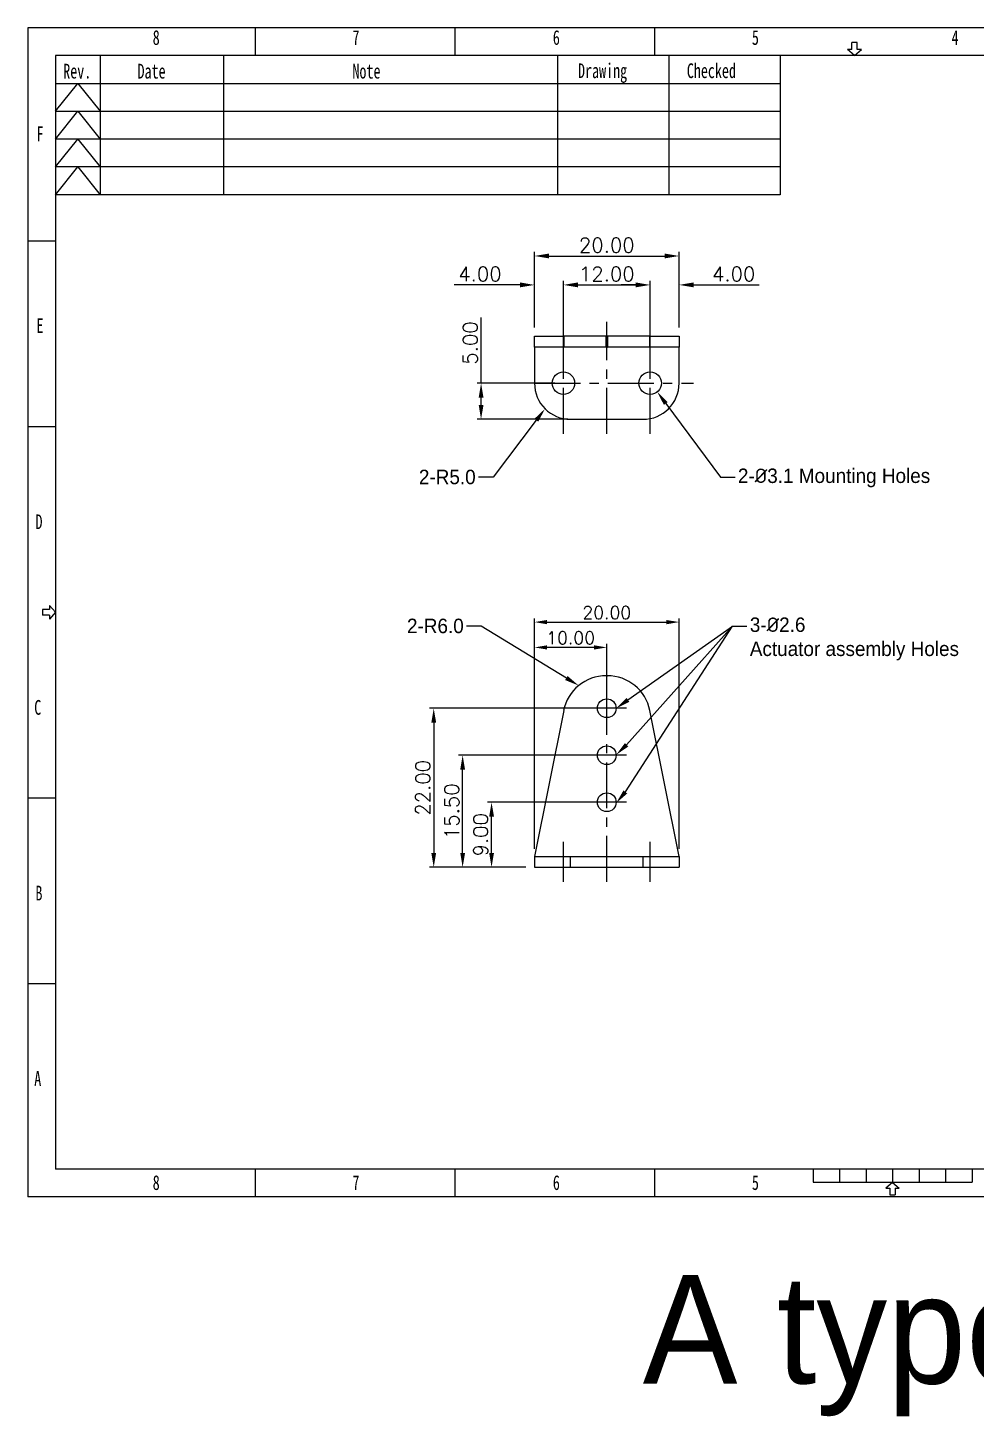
# Model space of a CAD drawing. Header units: millimetres. Extents: x 0 to 686, y -30 to 162.
# Drawn here: x 0 to 131.2, y -30.3 to 161.7 of the extents above; entities that cross this region are included whole.
import ezdxf
from ezdxf import colors
from ezdxf.entities.mleader import LeaderData, LeaderLine
from ezdxf.math import Vec2, Vec3

# ---------------------------------------------------------------- set-up
doc = ezdxf.new("R2010")
doc.units = ezdxf.units.MM
doc.linetypes.add('CENTERX2', pattern=[20.32, 12.7, -2.54, 2.54, -2.54])
doc.layers.add('CENTER', color=1, linetype='CENTERX2')
doc.layers.add('Construction', color=6, linetype='Continuous')
doc.styles.add('SLDTEXTSTYLE0', font='TXT', dxfattribs={"width": 0.7})
doc.styles.get("Standard").update_dxf_attribs({"font": 'arial.ttf'})
doc.styles.add('STYLE2', font='')
doc.styles.add('USER2', font='SIMPLEX.SHX')
doc.styles.get('STYLE2').set_extended_font_data('Gulim')
doc.dimstyles.new('BASE70', dxfattribs={"dimscale": 0.7, "dimtxt": 2.5, "dimasz": 2.5, "dimexe": 0.7, "dimexo": 1.5, "dimtad": 1, "dimzin": 1, "dimdsep": 46, "dimtxsty": 'USER2', "dimcen": 0, "dimclrd": 6, "dimclre": 6, "dimclrt": 3, "dimadec": 0, "dimazin": 0, "dimtfac": 1, "dimtofl": 0, "dimtmove": 0, "dimatfit": 3, "dimfxl": 1, "dimtolj": 1, "dimtzin": 0, "dimlwe": -1, "dimarcsym": 0})
doc.dimstyles.new('BASE80', dxfattribs={"dimscale": 0.8, "dimtxt": 2.5, "dimasz": 2.5, "dimexe": 0.7, "dimexo": 1.5, "dimtad": 1, "dimzin": 1, "dimdsep": 46, "dimtxsty": 'USER2', "dimcen": 0, "dimclrd": 6, "dimclre": 6, "dimclrt": 3, "dimadec": 0, "dimazin": 0, "dimtfac": 1, "dimtofl": 0, "dimtmove": 0, "dimatfit": 3, "dimfxl": 1, "dimtolj": 1, "dimtzin": 0, "dimlwe": -1, "dimarcsym": 0})

# ---------------------------------------------------------------- blocks, each defined once
blk = doc.blocks.new('*D38')
at = {"layer": 'Construction', "color": 6}
for p, q in [((70.09, 48.14), (70.09, 80)), ((90.09, 48.14), (90.09, 80))]:
    blk.add_line(p, q, dxfattribs=at)
at = {"layer": 'Construction', "color": 6, "lineweight": -2}
blk.add_line((71.84, 79.51), (88.34, 79.51), dxfattribs=at)
at = {"layer": 'Construction', "color": 6}
for points in [[(71.84, 79.8), (71.84, 79.21), (70.09, 79.51)], [(88.34, 79.8), (88.34, 79.21), (90.09, 79.51)]]:
    blk.add_solid(points, dxfattribs=at)
at = {"layer": 'Defpoints', "color": 0}
for p in [(90.09, 79.51), (70.09, 47.09), (90.09, 47.09)]:
    blk.add_point(p, dxfattribs=at)
at = {"layer": 'Construction', "color": 3, "lineweight": 9, "insert": (80.09, 80.82), "char_height": 1.75, "attachment_point": 5, "style": 'USER2'}
blk.add_mtext('\\A1;20.00', dxfattribs=at)
blk = doc.blocks.new('*D39')
at = {"color": 6}
for p, q in [((70.09, 48.14), (70.09, 76.5)), ((80.09, 68.64), (80.09, 76.5))]:
    blk.add_line(p, q, dxfattribs=at)
at = {"color": 6, "lineweight": -2}
blk.add_line((78.34, 76.01), (71.84, 76.01), dxfattribs=at)
at = {"color": 6}
for points in [[(71.84, 76.3), (71.84, 75.71), (70.09, 76.01)], [(78.34, 76.3), (78.34, 75.71), (80.09, 76.01)]]:
    blk.add_solid(points, dxfattribs=at)
at = {"layer": 'Defpoints', "color": 0}
for p in [(70.09, 76.01), (80.09, 67.59), (70.09, 47.09)]:
    blk.add_point(p, dxfattribs=at)
at = {"color": 3, "insert": (75.09, 77.32), "char_height": 1.75, "attachment_point": 5, "style": 'USER2'}
blk.add_mtext('\\A1;10.00', dxfattribs=at)
blk = doc.blocks.new('*D41')
at = {"color": 6}
for p, q in [((78.89, 54.59), (63.59, 54.59)), ((68.89, 45.59), (63.59, 45.59))]:
    blk.add_line(p, q, dxfattribs=at)
at = {"color": 6, "lineweight": -2}
blk.add_line((64.15, 47.59), (64.15, 52.59), dxfattribs=at)
at = {"color": 6}
for points in [[(63.82, 52.59), (64.49, 52.59), (64.15, 54.59)], [(63.82, 47.59), (64.49, 47.59), (64.15, 45.59)]]:
    blk.add_solid(points, dxfattribs=at)
at = {"layer": 'Defpoints', "color": 0}
for p in [(64.15, 54.59), (80.09, 54.59), (70.09, 45.59)]:
    blk.add_point(p, dxfattribs=at)
at = {"color": 3, "insert": (62.65, 50.09), "char_height": 2, "attachment_point": 5, "rotation": 90, "style": 'USER2'}
blk.add_mtext('\\A1;9.00', dxfattribs=at)
blk = doc.blocks.new('*D42')
at = {"color": 6}
for p, q in [((78.89, 67.59), (55.59, 67.59)), ((68.89, 45.59), (55.59, 45.59))]:
    blk.add_line(p, q, dxfattribs=at)
at = {"color": 6, "lineweight": -2}
blk.add_line((56.15, 65.59), (56.15, 47.59), dxfattribs=at)
at = {"color": 6}
for points in [[(55.82, 65.59), (56.49, 65.59), (56.15, 67.59)], [(55.82, 47.59), (56.49, 47.59), (56.15, 45.59)]]:
    blk.add_solid(points, dxfattribs=at)
at = {"layer": 'Defpoints', "color": 0}
for p in [(80.09, 67.59), (56.15, 45.59), (70.09, 45.59)]:
    blk.add_point(p, dxfattribs=at)
at = {"color": 3, "insert": (54.65, 56.59), "char_height": 2, "attachment_point": 5, "rotation": 90, "style": 'USER2'}
blk.add_mtext('\\A1;22.00', dxfattribs=at)
blk = doc.blocks.new('*D43')
at = {"color": 6}
for p, q in [((78.89, 61.09), (59.59, 61.09)), ((68.89, 45.59), (59.59, 45.59))]:
    blk.add_line(p, q, dxfattribs=at)
at = {"color": 6, "lineweight": -2}
blk.add_line((60.15, 47.59), (60.15, 59.09), dxfattribs=at)
at = {"color": 6}
for points in [[(59.82, 59.09), (60.49, 59.09), (60.15, 61.09)], [(59.82, 47.59), (60.49, 47.59), (60.15, 45.59)]]:
    blk.add_solid(points, dxfattribs=at)
at = {"layer": 'Defpoints', "color": 0}
for p in [(60.15, 61.09), (80.09, 61.09), (70.09, 45.59)]:
    blk.add_point(p, dxfattribs=at)
at = {"color": 3, "insert": (58.65, 53.34), "char_height": 2, "attachment_point": 5, "rotation": 90, "style": 'USER2'}
blk.add_mtext('\\A1;15.50', dxfattribs=at)
blk = doc.blocks.new('*D44')
at = {"color": 6}
for p, q in [((74.09, 113.76), (74.09, 126.71)), ((86.09, 113.76), (86.09, 126.71))]:
    blk.add_line(p, q, dxfattribs=at)
at = {"color": 6, "lineweight": -2}
blk.add_line((76.09, 126.15), (84.09, 126.15), dxfattribs=at)
at = {"color": 6}
for points in [[(76.09, 126.49), (76.09, 125.82), (74.09, 126.15)], [(84.09, 126.49), (84.09, 125.82), (86.09, 126.15)]]:
    blk.add_solid(points, dxfattribs=at)
at = {"layer": 'Defpoints', "color": 0}
for p in [(86.09, 126.15), (74.09, 112.56), (86.09, 112.56)]:
    blk.add_point(p, dxfattribs=at)
at = {"color": 3, "insert": (80.09, 127.65), "char_height": 2, "attachment_point": 5, "style": 'USER2'}
blk.add_mtext('\\A1;12.00', dxfattribs=at)
blk = doc.blocks.new('*D45')
at = {"color": 6}
for p, q in [((70.09, 120.26), (70.09, 130.71)), ((90.09, 120.26), (90.09, 130.71))]:
    blk.add_line(p, q, dxfattribs=at)
at = {"color": 6, "lineweight": -2}
blk.add_line((72.09, 130.15), (88.09, 130.15), dxfattribs=at)
at = {"color": 6}
for points in [[(72.09, 130.49), (72.09, 129.82), (70.09, 130.15)], [(88.09, 130.49), (88.09, 129.82), (90.09, 130.15)]]:
    blk.add_solid(points, dxfattribs=at)
at = {"layer": 'Defpoints', "color": 0}
for p in [(90.09, 130.15), (70.09, 119.06), (90.09, 119.06)]:
    blk.add_point(p, dxfattribs=at)
at = {"color": 3, "insert": (80.09, 131.65), "char_height": 2, "attachment_point": 5, "style": 'USER2'}
blk.add_mtext('\\A1;20.00', dxfattribs=at)
blk = doc.blocks.new('*D46')
at = {"color": 6, "lineweight": -2}
for p, q in [((68.09, 126.15), (58.99, 126.15)), ((76.09, 126.15), (78.09, 126.15))]:
    blk.add_line(p, q, dxfattribs=at)
at = {"color": 6}
for p, q in [((70.09, 120.26), (70.09, 126.71)), ((74.09, 113.76), (74.09, 126.71))]:
    blk.add_line(p, q, dxfattribs=at)
for points in [[(68.09, 126.49), (68.09, 125.82), (70.09, 126.15)], [(76.09, 126.49), (76.09, 125.82), (74.09, 126.15)]]:
    blk.add_solid(points, dxfattribs=at)
at = {"layer": 'Defpoints', "color": 0}
for p in [(70.09, 126.15), (70.09, 119.06), (74.09, 112.56)]:
    blk.add_point(p, dxfattribs=at)
at = {"color": 3, "insert": (62.54, 127.65), "char_height": 2, "attachment_point": 5, "style": 'USER2'}
blk.add_mtext('\\A1;4.00', dxfattribs=at)
blk = doc.blocks.new('*D47')
at = {"color": 6, "lineweight": -2}
for p, q in [((84.09, 126.15), (82.09, 126.15)), ((92.09, 126.15), (101.19, 126.15))]:
    blk.add_line(p, q, dxfattribs=at)
at = {"color": 6}
for p, q in [((86.09, 113.76), (86.09, 126.71)), ((90.09, 120.26), (90.09, 126.71))]:
    blk.add_line(p, q, dxfattribs=at)
for points in [[(84.09, 126.49), (84.09, 125.82), (86.09, 126.15)], [(92.09, 126.49), (92.09, 125.82), (90.09, 126.15)]]:
    blk.add_solid(points, dxfattribs=at)
at = {"layer": 'Defpoints', "color": 0}
for p in [(90.09, 126.15), (90.09, 119.06), (86.09, 112.56)]:
    blk.add_point(p, dxfattribs=at)
at = {"color": 3, "insert": (97.64, 127.65), "char_height": 2, "attachment_point": 5, "style": 'USER2'}
blk.add_mtext('\\A1;4.00', dxfattribs=at)
blk = doc.blocks.new('*D48')
at = {"color": 6, "lineweight": -2}
for p, q in [((62.7, 112.56), (62.7, 121.65)), ((62.7, 109.56), (62.7, 110.56))]:
    blk.add_line(p, q, dxfattribs=at)
at = {"color": 6}
for p, q in [((72.89, 112.56), (62.14, 112.56)), ((74.7, 107.56), (62.14, 107.56))]:
    blk.add_line(p, q, dxfattribs=at)
for points in [[(62.37, 110.56), (63.04, 110.56), (62.7, 112.56)], [(62.37, 109.56), (63.04, 109.56), (62.7, 107.56)]]:
    blk.add_solid(points, dxfattribs=at)
at = {"layer": 'Defpoints', "color": 0}
for p in [(74.09, 112.56), (62.7, 107.56), (75.9, 107.56)]:
    blk.add_point(p, dxfattribs=at)
at = {"color": 3, "insert": (61.2, 118.11), "char_height": 2, "attachment_point": 5, "rotation": 90, "style": 'USER2'}
blk.add_mtext('\\A1;5.00', dxfattribs=at)

msp = doc.modelspace()

# ---------------------------------------------------------------- linework, layer by layer
at = {"color": 6, "lineweight": 9}
for p, q in [((228.719, 161.721), (0, 161.721)), ((0, 161.721), (0, 0)), ((31.478, 157.87), (31.478, 161.721)), ((59.105, 157.87), (59.105, 161.721)), ((59.105, 157.87), (59.105, 161.721)), ((86.732, 157.87), (86.732, 161.721)), ((114.745, 159.663), (113.974, 159.663)), ((113.974, 158.704), (113.974, 159.663)), ((114.745, 158.704), (114.745, 159.663)), ((224.869, 157.87), (3.85, 157.87)), ((3.85, 157.87), (3.85, 3.85)), ((10.011, 157.87), (10.011, 138.618)), ((27.067, 157.87), (27.067, 138.618)), ((73.273, 157.87), (73.273, 138.618)), ((88.675, 157.87), (88.675, 138.618)), ((104.077, 157.87), (104.077, 138.618)), ((113.974, 158.704), (113.399, 158.704)), ((114.36, 157.87), (113.399, 158.704)), ((113.974, 158.704), (113.79, 158.704)), ((114.36, 157.87), (115.32, 158.704)), ((115.32, 158.704), (114.745, 158.704)), ((3.85, 150.169), (6.931, 154.02)), ((3.85, 154.02), (104.077, 154.02)), ((6.931, 154.02), (10.011, 150.169)), ((3.85, 146.319), (6.931, 150.169)), ((3.85, 150.169), (104.077, 150.169)), ((6.931, 150.169), (10.011, 146.319)), ((104.077, 146.319), (3.85, 146.319)), ((3.85, 142.468), (6.931, 146.319)), ((6.931, 146.319), (10.011, 142.468)), ((104.077, 142.468), (3.85, 142.468)), ((3.85, 138.618), (6.931, 142.468)), ((6.931, 142.468), (10.011, 138.618)), ((104.077, 138.618), (3.85, 138.618)), ((0, 132.226), (3.85, 132.226)), ((0, 106.543), (3.85, 106.543)), ((3.017, 81.245), (2.058, 81.245)), ((2.058, 81.245), (2.058, 80.475)), ((3.017, 81.821), (3.017, 81.245)), ((3.85, 80.86), (3.017, 81.821)), ((3.85, 80.86), (3.017, 79.9)), ((3.017, 80.475), (2.058, 80.475)), ((3.017, 80.475), (3.017, 79.9)), ((3.017, 80.475), (3.017, 80.29)), ((0, 55.178), (3.85, 55.178)), ((0, 29.495), (3.85, 29.495)), ((224.869, 3.85), (3.85, 3.85)), ((31.478, 0), (31.478, 3.85)), ((59.105, 0), (59.105, 3.85)), ((86.732, 0), (86.732, 3.85)), ((108.62, 3.85), (108.62, 2.017)), ((112.288, 3.85), (112.288, 2.017)), ((115.955, 3.85), (115.955, 2.017)), ((119.622, 3.85), (119.622, 2.017)), ((123.289, 3.85), (123.289, 2.017)), ((126.956, 3.85), (126.956, 2.017)), ((130.623, 3.85), (130.623, 2.017)), ((108.62, 2.017), (130.623, 2.017)), ((119.622, 2.008), (118.707, 1.214)), ((119.622, 2.008), (120.537, 1.214)), ((228.719, 0), (0, 0)), ((118.707, 1.214), (119.255, 1.214)), ((119.255, 1.214), (119.255, 0.301)), ((119.255, 0.301), (119.989, 0.301)), ((119.989, 1.214), (120.537, 1.214)), ((119.989, 1.214), (120.165, 1.214)), ((119.989, 1.214), (119.989, 0.301))]:
    msp.add_line(p, q, dxfattribs=at)
at = {"color": 7, "linetype": 'Continuous', "lineweight": 25}
for p, q in [((70.09, 117.559), (70.09, 119.059)), ((70.09, 119.059), (74.126, 119.059)), ((74.126, 117.559), (70.09, 117.559)), ((70.09, 117.559), (70.09, 112.559)), ((74.126, 119.059), (74.126, 117.559)), ((80.009, 119.059), (74.126, 119.059)), ((80.009, 117.559), (74.126, 117.559)), ((80.009, 117.559), (80.009, 119.059)), ((80.171, 119.059), (80.009, 119.059)), ((80.009, 117.559), (80.171, 117.559)), ((80.171, 119.059), (80.171, 117.559)), ((86.055, 119.059), (80.171, 119.059)), ((86.055, 117.559), (80.171, 117.559)), ((86.055, 117.559), (86.055, 119.059)), ((86.055, 119.059), (90.09, 119.059)), ((90.09, 117.559), (86.055, 117.559)), ((90.09, 119.059), (90.09, 117.559)), ((90.09, 112.559), (90.09, 117.559)), ((75.09, 107.559), (85.09, 107.559)), ((80.009, 72.091), (80.171, 72.091)), ((74.126, 67.268), (70.09, 47.091)), ((90.09, 47.091), (86.055, 67.268)), ((70.09, 47.091), (70.09, 45.591)), ((70.09, 47.091), (75.09, 47.091)), ((75.09, 45.591), (75.09, 47.091)), ((75.09, 47.091), (85.09, 47.091)), ((85.09, 47.091), (85.09, 45.591)), ((85.09, 47.091), (90.09, 47.091)), ((90.09, 47.091), (90.09, 45.591)), ((70.09, 45.591), (75.09, 45.591)), ((75.09, 45.591), (85.09, 45.591)), ((85.09, 45.591), (90.09, 45.591))]:
    msp.add_line(p, q, dxfattribs=at)
at = {"color": 1, "linetype": 'ByBlock', "lineweight": -2}
for points in [[(82.66, 56.012), (97.474, 78.956)], [(82.832, 62.539), (97.474, 78.956)]]:
    msp.add_lwpolyline(points, dxfattribs=at)
at = {"color": 7, "linetype": 'Continuous', "lineweight": 25}
for centre, radius in [((74.09, 112.559), 1.55), ((86.09, 112.559), 1.55), ((80.09, 67.591), 1.3), ((80.09, 61.091), 1.3), ((80.09, 54.591), 1.3)]:
    msp.add_circle(centre, radius, dxfattribs=at)
for centre, radius, start, end in [((75.09, 112.559), 5, 180, 270), ((85.09, 112.559), 5, 270, 0), ((80.009, 66.091), 6, 90, 168.69007), ((80.171, 66.091), 6, 11.30993, 90)]:
    msp.add_arc(centre, radius, start, end, dxfattribs=at)
at = {"color": 1}
for points in [[(83.063, 62.298), (81.389, 61.154), (82.601, 62.779)], [(82.917, 55.8), (81.385, 54.471), (82.403, 56.225)]]:
    msp.add_solid(points, dxfattribs=at)
at = {"layer": 'CENTER', "ltscale": 0.5}
for p, q in [((80.09, 105.559), (80.09, 121.059)), ((80.09, 105.559), (80.09, 121.059)), ((74.09, 105.559), (74.09, 114.109)), ((74.09, 105.559), (74.09, 114.109)), ((86.09, 105.559), (86.09, 114.109)), ((86.09, 105.559), (86.09, 114.109)), ((70.09, 112.559), (92.09, 112.559)), ((80.09, 43.591), (80.09, 73.944)), ((82.84, 67.591), (77.34, 67.591)), ((82.84, 61.091), (77.34, 61.091)), ((82.84, 54.591), (77.34, 54.591)), ((74.09, 43.591), (74.09, 49.091)), ((86.09, 43.591), (86.09, 49.091))]:
    msp.add_line(p, q, dxfattribs=at)

# ---------------------------------------------------------------- texts
at = {"color": 6, "lineweight": 9, "attachment_point": 1, "style": 'SLDTEXTSTYLE0'}
for s, insert, char_height in [('8', (17.281, 161.393), 2.038), ('7', (44.909, 161.393), 2.038), ('6', (72.628, 161.393), 2.038), ('5', (100.163, 161.393), 2.038), ('4', (127.79, 161.393), 2.038), ('Rev.', (4.901, 156.738), 2.0376), ('Date', (15.181, 156.738), 2.0376), ('Note', (44.909, 156.738), 2.0376), ('Drawing', (76.109, 156.8), 2.0376), ('Checked', (91.161, 156.8), 2.0376), ('F', (1.213, 148.07), 2.038), ('E', (1.213, 121.539), 2.038), ('D', (1.069, 94.408), 2.038), ('C', (0.893, 68.726), 2.038), ('B', (1.061, 43.043), 2.038), ('A', (0.893, 17.399), 2.038), ('8', (17.281, 2.997), 2.038), ('7', (44.909, 2.997), 2.038), ('6', (72.628, 2.997), 2.038), ('5', (100.163, 2.997), 2.038)]:
    msp.add_mtext(s, dxfattribs=dict(at, insert=insert, char_height=char_height))
at = {"color": 2, "insert": (85.076, -10.817), "char_height": 15, "attachment_point": 1}
msp.add_mtext_dynamic_manual_height_columns('{\\fGulim|b0|i0|c129|p50;A type}', width=141.38614, gutter_width=75, heights=[0], dxfattribs=at)

# ---------------------------------------------------------------- dimensions: what is measured, and where the dimension line sits
dim = msp.add_linear_dim(base=(90.09, 130.153), p1=(70.09, 119.059), p2=(90.09, 119.059), dimstyle='BASE80', override={"dimtmove": 0})
dim.commit()
dim.dimension.update_dxf_attribs({"geometry": '*D45', "text_midpoint": (80.09, 130.153), "dimtype": 160})
for base, p1, p2, picture, middle in [((70.09, 126.153), (74.09, 112.559), (70.09, 119.059), '*D46', (62.543, 127.653)), ((90.09, 126.153), (86.09, 112.559), (90.09, 119.059), '*D47', (97.638, 127.653))]:
    dim = msp.add_linear_dim(base=base, p1=p1, p2=p2, dimstyle='BASE80')
    dim.commit()
    dim.dimension.update_dxf_attribs({"geometry": picture, "text_midpoint": middle})
for base, p1, p2, dimstyle, picture, middle in [((86.09, 126.153), (74.09, 112.559), (86.09, 112.559), 'BASE80', '*D44', (80.09, 127.653)), ((70.09, 76.005), (80.09, 67.591), (70.09, 47.091), 'BASE70', '*D39', (75.09, 77.318))]:
    dim = msp.add_linear_dim(base=base, p1=p1, p2=p2, dimstyle=dimstyle, override={"dimtmove": 0})
    dim.commit()
    dim.dimension.update_dxf_attribs({"geometry": picture, "text_midpoint": middle})
dim = msp.add_linear_dim(base=(62.704, 107.559), p1=(74.09, 112.559), p2=(75.9, 107.559), angle=90, dimstyle='BASE80')
dim.commit()
dim.dimension.update_dxf_attribs({"geometry": '*D48', "text_midpoint": (62.704, 118.107), "dimtype": 160})
for base, p1, p2, picture, middle in [((56.153, 45.591), (80.09, 67.591), (70.09, 45.591), '*D42', (56.153, 56.591)), ((60.153, 61.091), (70.09, 45.591), (80.09, 61.091), '*D43', (60.153, 53.341))]:
    dim = msp.add_linear_dim(base=base, p1=p1, p2=p2, angle=90, dimstyle='BASE80', override={"dimtmove": 0})
    dim.commit()
    dim.dimension.update_dxf_attribs({"geometry": picture, "text_midpoint": middle, "dimtype": 160})
dim = msp.add_linear_dim(base=(64.153, 54.591), p1=(70.09, 45.591), p2=(80.09, 54.591), angle=90, dimstyle='BASE80', override={"dimtmove": 0})
dim.commit()
dim.dimension.update_dxf_attribs({"geometry": '*D41', "text_midpoint": (62.653, 50.091)})
at = {"layer": 'Construction', "color": 6, "lineweight": 9}
dim = msp.add_linear_dim(base=(90.09, 79.505), p1=(70.09, 47.091), p2=(90.09, 47.091), dimstyle='BASE70', override={"dimtmove": 0, "dimfxl": 1.5, "dimarcsym": 1}, dxfattribs=at)
dim.commit()
dim.dimension.update_dxf_attribs({"geometry": '*D38', "text_midpoint": (80.09, 79.505), "dimtype": 160})

# ---------------------------------------------------------------- leaders
ml = msp.add_multileader_mtext('Standard')
ml.set_content('2-{\\fISOCPEUR|b0|i0|c129|p34;%%C}3.1 Mounting Holes', color=2, style='STYLE2')
ml.set_leader_properties(color=1)
ml.build(insert=Vec2(0, 0))
ml.multileader.update_dxf_attribs({"dogleg_length": 2.5, "arrow_head_size": 2, "scale": 0.8})
ctx = ml.context
ctx.base_point, ctx.scale, ctx.char_height, ctx.arrow_head_size, ctx.landing_gap_size, ctx.plane_origin = Vec3(97.827, 99.559), 0.8, 2, 2, 0.4, Vec3(89.48, 107.617)
notes = []
notes.append((ctx, [(0, (1, 1, 0), (95.827, 99.559), (1, 0), 2, [(0, [(87.064, 111.354)], 0, [])])]))
ctx.mtext.insert, ctx.mtext.flow_direction = Vec3(98.227, 100.751), 5
ml = msp.add_multileader_mtext('Standard')
ml.set_content('2-R5.0', color=2, style='STYLE2')
ml.set_leader_properties(color=1)
ml.build(insert=Vec2(0, 0))
ml.multileader.update_dxf_attribs({"dogleg_length": 2.5, "arrow_head_size": 2, "scale": 0.8})
ctx = ml.context
ctx.base_point, ctx.scale, ctx.char_height, ctx.arrow_head_size, ctx.landing_gap_size, ctx.plane_origin = Vec3(52.754, 99.559), 0.8, 2, 2, 0.4, Vec3(70.7, 107.617)
ctx.text_align_type = 2
notes.append((ctx, [(0, (1, 1, 0), (64.353, 99.559), (-1, 0), 2, [(0, [(71.555, 109.024)], 0, [])])]))
ctx.mtext.insert, ctx.mtext.alignment, ctx.mtext.flow_direction = Vec3(61.953, 100.586), 3, 5
ml = msp.add_multileader_mtext('Standard')
ml.set_content('2-R6.0', color=2, style='STYLE2')
ml.set_leader_properties(color=1)
ml.build(insert=Vec2(0, 0))
ml.multileader.update_dxf_attribs({"dogleg_length": 2.5, "arrow_head_size": 2, "scale": 0.8})
ctx = ml.context
ctx.base_point, ctx.scale, ctx.char_height, ctx.arrow_head_size, ctx.landing_gap_size, ctx.plane_origin = Vec3(51.107, 78.956), 0.8, 2, 2, 0.4, Vec3(76.205, 70.731)
ctx.text_align_type = 2
notes.append((ctx, [(0, (1, 1, 0), (62.706, 78.956), (-1, 0), 2, [(0, [(76.205, 70.731)], 0, [])])]))
ctx.mtext.insert, ctx.mtext.alignment, ctx.mtext.flow_direction = Vec3(60.306, 79.982), 3, 5
ml = msp.add_multileader_mtext('Standard')
ml.set_content('3-{\\fISOCPEUR|b0|i0|c129|p34;%%C}2.6 \\PActuator assembly Holes', color=2, style='STYLE2')
ml.set_leader_properties(color=1)
ml.build(insert=Vec2(0, 0))
ml.multileader.update_dxf_attribs({"dogleg_length": 2.5, "arrow_head_size": 2, "scale": 0.8})
ctx = ml.context
ctx.base_point, ctx.scale, ctx.char_height, ctx.arrow_head_size, ctx.landing_gap_size, ctx.plane_origin = Vec3(99.474, 78.956), 0.8, 2, 2, 0.4, Vec3(83.975, 70.731)
notes.append((ctx, [(0, (1, 1, 0), (97.474, 78.956), (1, 0), 2, [(0, [(81.39, 67.587)], 0, [])])]))
ctx.mtext.insert, ctx.mtext.flow_direction = Vec3(99.874, 80.149), 5
for ctx, leaders in notes:
    for number, flags, end, landing, length, lines in leaders:
        leader = LeaderData()
        leader.index, (leader.has_last_leader_line, leader.has_dogleg_vector, leader.attachment_direction) = number, flags
        leader.last_leader_point, leader.dogleg_vector, leader.dogleg_length = Vec3(end), Vec3(landing), length
        for number, points, colour, breaks in lines:
            line = LeaderLine()
            line.index, line.vertices, line.color, line.breaks = number, Vec3.list(points), colors.encode_raw_color(colour), breaks
            leader.lines.append(line)
        ctx.leaders.append(leader)

doc.saveas('drawing.dxf')
